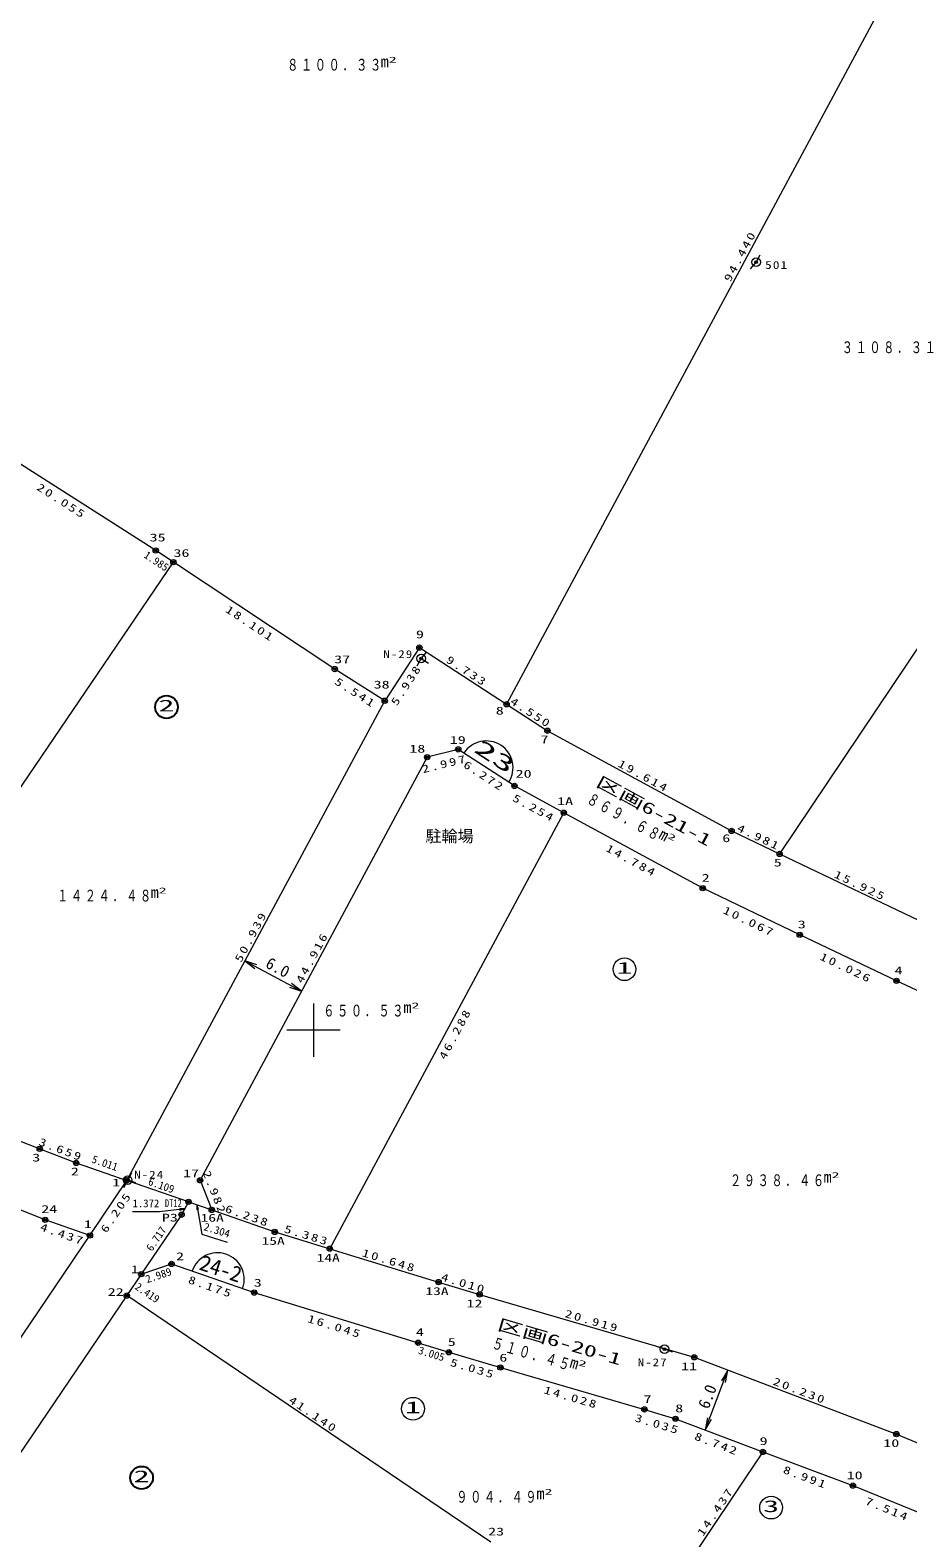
# Model space of a CAD drawing. Units: millimetres at full size, sheet at 1:500. Extents: x 56386042 to 56854500, y 25771750 to 26117216.
# Drawn here: x 56573487 to 56655588, y 25852516 to 25993559 of the extents above; entities that cross this region are included whole.
import ezdxf
from ezdxf.enums import TextEntityAlignment as Align

# ---------------------------------------------------------------- set-up
doc = ezdxf.new("R2010")
doc.units = ezdxf.units.MM
doc.header["$LTSCALE"] = 500
doc.header["$PDMODE"] = 32
doc.header["$PDSIZE"] = 250
doc.layers.add('レイヤ1', color=7, linetype='Continuous', lineweight=13)
doc.layers.add('基準点', color=7, linetype='Continuous', lineweight=13)
doc.styles.add('ＭＳ ゴシック', font='')
doc.styles.get('ＭＳ ゴシック').set_extended_font_data('MS Gothic')

# ---------------------------------------------------------------- blocks, each defined once
blk = doc.blocks.new('open_arrow')
at = {"color": 0, "linetype": 'Continuous', "lineweight": -2}
blk.add_lwpolyline([(7.5, 1.25), (0, 0), (7.5, -1.25)], dxfattribs=at)

msp = doc.modelspace()

# ---------------------------------------------------------------- linework, layer by layer
at = {"layer": 'レイヤ1'}
for p, q in [((56662728, 26013707), (56618058, 25930499)), ((56693238, 25990579), (56643596, 25916497)), ((56585228, 25944884), (56568314, 25955659)), ((56554956, 25896730), (56586883, 25943788)), ((56586883, 25943788), (56585228, 25944884)), ((56601973, 25933791), (56586883, 25943788)), ((56609893, 25935797), (56606651, 25930822)), ((56609893, 25935797), (56618058, 25930499)), ((56606651, 25930822), (56601973, 25933791)), ((56582529, 25885956), (56606651, 25930822)), ((56618058, 25930499), (56621875, 25928022)), ((56621875, 25928022), (56639101, 25918643)), ((56610625, 25925548), (56589385, 25885971)), ((56613533, 25926272), (56610625, 25925548)), ((56618792, 25922855), (56613533, 25926272)), ((56623407.8, 25920345.3), (56618792, 25922855)), ((56601511.5, 25879562.8), (56623407.8, 25920345.3)), ((56636401, 25913292), (56623407.8, 25920345.3)), ((56639101, 25918643), (56643596, 25916497)), ((56643596, 25916497), (56657966, 25909634)), ((56645474, 25908930), (56636401, 25913292)), ((56654527, 25904621), (56645474, 25908930)), ((56671798, 25896566), (56654527, 25904621)), ((56558532, 25895156), (56574378, 25888906)), ((56574892, 25882267), (56556280, 25889609)), ((56574378, 25888906), (56577791, 25887588)), ((56577791, 25887588), (56582529, 25885956)), ((56579079, 25880798), (56582529, 25885956)), ((56588299.5, 25883952.1), (56582529, 25885956)), ((56589385, 25885971), (56590476, 25883196)), ((56585570.4, 25883019.3), (56583070.4, 25883019.3)), ((56587951, 25883303.9), (56585570.4, 25883019.3)), ((56588299.5, 25883952.1), (56587650, 25882744)), ((56588299.5, 25883952.1), (56590476, 25883196)), ((56589089.7, 25883677.6), (56589536, 25880914.4)), ((56590476, 25883196), (56596365, 25881139)), ((56579079, 25880798), (56574892, 25882267)), ((56587650, 25882744), (56583882, 25877183)), ((56536494, 25818007), (56579079, 25880798)), ((56589536, 25880914.4), (56591924.9, 25880177.7)), ((56596365, 25881139), (56601511.5, 25879562.8)), ((56601511.5, 25879562.8), (56611691, 25876439)), ((56583882, 25877183), (56586714, 25878140)), ((56586714, 25878140), (56594438, 25875463)), ((56583882, 25877183), (56582525, 25875180)), ((56611691, 25876439), (56615530, 25875280)), ((56582525, 25875180), (56556836, 25837307)), ((56616586, 25852107), (56582525, 25875180)), ((56594438, 25875463), (56609780, 25870765)), ((56615530, 25875280), (56635608, 25869409)), ((56609780, 25870765), (56612651, 25869878)), ((56612651, 25869878), (56617479, 25868450)), ((56635608, 25869409), (56654517, 25862219)), ((56617479, 25868450), (56630948, 25864528)), ((56630948, 25864528), (56633853, 25863650)), ((56633853, 25863650), (56642027.4, 25860551.2)), ((56654517, 25862219), (56668682, 25856334)), ((56642027.4, 25860551.2), (56633977, 25848567)), ((56642027.4, 25860551.2), (56650449, 25857404)), ((56650449, 25857404), (56657407, 25854568))]:
    msp.add_line(p, q, dxfattribs=at)
at = {"layer": 'レイヤ1', "lineweight": 18}
for p, q in [((56600000, 25902500), (56600000, 25897500)), ((56602500, 25900000), (56597500, 25900000)), ((56587951, 25883303.9), (56587950.9, 25883303.9)), ((56587951, 25883303.9), (56587950.9, 25883303.9)), ((56587951, 25883303.9), (56587950.9, 25883303.9)), ((56589089.7, 25883677.6), (56589089.7, 25883677.5)), ((56589089.7, 25883677.6), (56589089.7, 25883677.5)), ((56589089.7, 25883677.6), (56589089.7, 25883677.5))]:
    msp.add_line(p, q, dxfattribs=at)
at = {"layer": 'レイヤ1'}
for centre, radius in [((56585228, 25944884), 250), ((56586883, 25943788), 250), ((56609893, 25935797), 250), ((56601973, 25933791), 250), ((56606651, 25930822), 250), ((56618058, 25930499), 250), ((56621875, 25928022), 250), ((56610625, 25925548), 250), ((56613533, 25926272), 250), ((56618792, 25922855), 250), ((56623407.8, 25920345.3), 250), ((56639101, 25918643), 250), ((56643596, 25916497), 250), ((56636401, 25913292), 250), ((56645474, 25908930), 250), ((56629079.7, 25905706.7), 1060.7), ((56654527, 25904621), 250), ((56574378, 25888906), 250), ((56577791, 25887588), 250), ((56582529, 25885956), 250), ((56589385, 25885971), 250), ((56587650, 25882744), 250), ((56588299.5, 25883952.1), 250), ((56590476, 25883196), 250), ((56574892, 25882267), 250), ((56579079, 25880798), 250), ((56596365, 25881139), 250), ((56601511.5, 25879562.8), 250), ((56583882, 25877183), 250), ((56586714, 25878140), 250), ((56611691, 25876439), 250), ((56582525, 25875180), 250), ((56594438, 25875463), 250), ((56615530, 25875280), 250), ((56609780, 25870765), 250), ((56612651, 25869878), 250), ((56635608, 25869409), 250), ((56617479, 25868450), 250), ((56609298.6, 25864594.1), 1060.7), ((56630948, 25864528), 250), ((56633853, 25863650), 250), ((56654517, 25862219), 250), ((56642027.4, 25860551.2), 250), ((56650449, 25857404), 250), ((56642797.3, 25855344.8), 1060.7)]:
    msp.add_circle(centre, radius, dxfattribs=at)
at = {"layer": 'レイヤ1', "lineweight": 25}
for centre in [(56586235.7, 25930240.7), (56583910.2, 25858143.2)]:
    msp.add_circle(centre, 1060.7, dxfattribs=at)
at = {"layer": 'レイヤ1', "lineweight": 18}
for centre, start, end in [((56616159.2, 25924565.7), 326.98647, 146.98647), ((56591015.6, 25876682.7), 341.61103, 161.61103)]:
    msp.add_arc(centre, 2500, start, end, dxfattribs=at)
at = {"layer": 'レイヤ1'}
for p in [(56585228, 25944884), (56586883, 25943788), (56609893, 25935797), (56601973, 25933791), (56606651, 25930822), (56618058, 25930499), (56621875, 25928022), (56610625, 25925548), (56613533, 25926272), (56618792, 25922855), (56623407.8, 25920345.3), (56639101, 25918643), (56643596, 25916497), (56636401, 25913292), (56645474, 25908930), (56654527, 25904621), (56574378, 25888906), (56577791, 25887588), (56582529, 25885956), (56589385, 25885971), (56587650, 25882744), (56588299.5, 25883952.1), (56590476, 25883196), (56574892, 25882267), (56579079, 25880798), (56596365, 25881139), (56601511.5, 25879562.8), (56583882, 25877183), (56586714, 25878140), (56611691, 25876439), (56582525, 25875180), (56594438, 25875463), (56615530, 25875280), (56609780, 25870765), (56612651, 25869878), (56635608, 25869409), (56617479, 25868450), (56630948, 25864528), (56633853, 25863650), (56654517, 25862219), (56642027.4, 25860551.2), (56650449, 25857404)]:
    msp.add_point(p, dxfattribs=at)
at = {"layer": '基準点'}
for p, q in [((56640880.5, 25971241.7), (56641396.9, 25971852.7)), ((56641396.9, 25971852.7), (56641781.4, 25972554.3)), ((56610067, 25934782.4), (56610583.4, 25935393.5)), ((56609674.7, 25934085.2), (56610067, 25934782.4)), ((56610067, 25934782.4), (56610739.2, 25934348.8)), ((56593567.7, 25906487.6), (56598868.9, 25903642.6)), ((56581832.1, 25886154.5), (56582612.1, 25885976.8)), ((56582612.1, 25885976.8), (56582233.7, 25885272)), ((56582612.1, 25885976.8), (56583004.3, 25886674.1)), ((56583375.2, 25885736.6), (56582612.1, 25885976.8)), ((56632828.3, 25870170.6), (56632065.2, 25870410.8)), ((56633574.1, 25869881.3), (56632828.3, 25870170.6)), ((56636629.9, 25862597.7), (56638763.6, 25868209.1))]:
    msp.add_line(p, q, dxfattribs=at)
for centre in [(56641397, 25971853), (56610067, 25934782), (56582612, 25885977), (56632828, 25870171)]:
    msp.add_circle(centre, 400, dxfattribs=at)
for p in [(56641397, 25971853), (56610067, 25934782), (56582612, 25885977), (56632828, 25870171)]:
    msp.add_point(p, dxfattribs=at)

# ---------------------------------------------------------------- block references
at = {"layer": 'レイヤ1', "lineweight": 18, "xscale": 62.8, "yscale": 62.8}
for p, rotation in [((56587951, 25883303.9), 186.8), ((56589089.7, 25883677.6), 279.2)]:
    msp.add_blockref('open_arrow', p, dxfattribs=dict(at, rotation=rotation))
at = {"layer": '基準点', "xscale": 155, "yscale": 155}
for p, rotation in [((56593567.7, 25906487.6), 331.8), ((56598868.9, 25903642.6), 151.8), ((56638763.6, 25868209.1), 249.2), ((56636629.9, 25862597.7), 69.2)]:
    msp.add_blockref('open_arrow', p, dxfattribs=dict(at, rotation=rotation))

# ---------------------------------------------------------------- texts
at = {"layer": 'レイヤ1', "style": 'ＭＳ ゴシック'}
for s, height, p in [('m', 1100, (56606275.5, 25989756.1)), ('駐輪場', 1100, (56610469.2, 25917276.6)), ('m', 1100, (56584759.4, 25912030.6)), ('m', 1100, (56608404.2, 25901271.5)), ('m', 1100, (56647702.8, 25885402.5)), ('1.372', 733.1, (56583070.4, 25883219.3)), ('m', 1100, (56620855, 25855790))]:
    msp.add_text(s, height=height, dxfattribs=at).set_placement(p, align=Align.BOTTOM_LEFT)
for s, height, width, p in [('2', 549.9, 2, (56607025.5, 25990356.1)), ('35', 733.1, 1.5, (56584660.4, 25945509.9)), ('36', 733.1, 1.5, (56586892, 25944056.9)), ('9', 733.1, 1.5, (56609572.5, 25936450.4)), ('37', 733.1, 1.5, (56601927.1, 25934114.8)), ('38', 733.1, 1.5, (56605616.5, 25931750)), ('2', 1100, 2, (56585485.7, 25929490.7)), ('8', 733.1, 1.5, (56617043.6, 25929311.8)), ('18', 733.1, 1.5, (56608953.6, 25925749.7)), ('19', 733.1, 1.5, (56612738.7, 25926569.9)), ('7', 733.1, 1.5, (56621229.6, 25926635.8)), ('20', 733.1, 1.5, (56618897.1, 25923411)), ('1A', 733.1, 1.5, (56622779.6, 25920842.7)), ('6', 733.1, 1.5, (56638231.7, 25917380.5)), ('5', 733.1, 1.5, (56643045.9, 25915103.8)), ('2', 733.1, 1.5, (56636306.7, 25913672)), ('2', 549.9, 2, (56585509.4, 25912630.6)), ('3', 733.1, 1.5, (56645295.2, 25909317.1)), ('1', 1100, 2, (56628329.7, 25904956.7)), ('4', 733.1, 1.5, (56654348.2, 25905008.1)), ('2', 549.9, 2, (56609154.2, 25901871.5)), ('3', 733.1, 1.5, (56573683.6, 25887502.9)), ('2', 733.1, 1.5, (56577293.6, 25886201.4)), ('1', 733.1, 1.5, (56581164.1, 25885168.7)), ('17', 733.1, 1.5, (56587788.8, 25886033.2)), ('2', 549.9, 2, (56648452.8, 25886002.5)), ('24', 733.1, 1.5, (56574529, 25882685.7)), ('DT12', 733.1, 0.75, (56586096, 25883239)), ('1', 733.1, 1.5, (56578512.5, 25881273.5)), ('P3', 733.1, 1.5, (56585807, 25881889.7)), ('16A', 733.1, 1.45, (56589431.1, 25881869.6)), ('15A', 733.1, 1.45, (56595135.4, 25879710.1)), ('2', 733.1, 1.5, (56587139.3, 25878270)), ('14A', 733.1, 1.45, (56600282, 25878133.9)), ('1', 733.1, 1.5, (56582905, 25877048.8)), ('22', 733.1, 1.5, (56580742.2, 25874930.5)), ('3', 733.1, 1.5, (56594408.1, 25875792.2)), ('13A', 733.1, 1.45, (56610461.4, 25875010.1)), ('12', 733.1, 1.5, (56614300.4, 25873851.1)), ('4', 733.1, 1.5, (56609575.3, 25871179.6)), ('5', 733.1, 1.5, (56612547.9, 25870251.9)), ('6', 733.1, 1.5, (56617375.9, 25868783.3)), ('11', 733.1, 1.5, (56634378.4, 25867980.1)), ('1', 1100, 2, (56608548.6, 25863844.1)), ('7', 733.1, 1.5, (56630865.2, 25864901.9)), ('8', 733.1, 1.5, (56633831.2, 25864044.2)), ('9', 733.1, 1.5, (56641720.6, 25860979.2)), ('10', 733.1, 1.5, (56653287.4, 25860790.1)), ('2', 1100, 2, (56583160.2, 25857393.2)), ('10', 733.1, 1.5, (56649865, 25857782)), ('2', 549.9, 2, (56621605, 25856390)), ('3', 1100, 2, (56642047.3, 25854594.8)), ('23', 733.1, 1.5, (56616325.1, 25852517.3))]:
    msp.add_text(s, height=height, dxfattribs=dict(at, width=width)).set_placement(p, align=Align.BOTTOM_LEFT)
for s, height, rotation, p in [('1.985', 733.1, 326.486, (56583931.9, 25944090.1)), ('m', 1100, 331.433, (56632037.3, 25917705.7)), ('5.011', 733.1, 340.994, (56579106.9, 25887429.9)), ('6.109', 733.1, 340.85, (56584388.5, 25885348.3)), ('6.717', 733.1, 55.879, (56585063.2, 25879133.5)), ('2.304', 733.1, 342.86, (56589594.9, 25881105.6)), ('24-2', 1466, 341.611, (56589066.6, 25877217.3)), ('2.989', 733.1, 18.671, (56584498, 25876124.5)), ('2.419', 733.1, 325.883, (56583088.6, 25875655.4)), ('3.005', 733.1, 342.831, (56609667, 25869544)), ('m', 1100, 343.701, (56623797.1, 25868148.8))]:
    msp.add_text(s, height=height, rotation=rotation, dxfattribs=at).set_placement(p, align=Align.BOTTOM_LEFT)
for s, height, rotation, width, p in [('23', 1466, 326.986, 2, (56614644.5, 25925735.4)), ('区画6-21-1', 1100, 331.433, 1.6, (56626167.7, 25922609.5)), ('2', 549.9, 331.433, 2, (56632982.9, 25917874)), ('区画6-20-1', 1100, 343.701, 1.6, (56617019.5, 25871693.5)), ('2', 549.9, 343.701, 2, (56624685.4, 25868514.2))]:
    msp.add_text(s, height=height, rotation=rotation, dxfattribs=dict(at, width=width)).set_placement(p, align=Align.BOTTOM_LEFT)
at = {"layer": 'レイヤ1', "char_height": 1100, "attachment_point": 7, "style": 'ＭＳ ゴシック'}
for s, insert in [('\\T1.23;\\W0.7;８１００．３３', (56597525.5, 25989756.1)), ('\\T1.23;\\W0.7;３１０８．３１', (56649405.9, 25963328)), ('\\T1.23;\\W0.7;１４２４．４８', (56576009.4, 25912030.6)), ('\\T1.23;\\W0.7;６５０．５３', (56600904.2, 25901271.5)), ('\\T1.23;\\W0.7;２９３８．４６', (56638952.8, 25885402.5)), ('\\T1.23;\\W0.7;９０４．４９', (56613355, 25855790))]:
    msp.add_mtext(s, dxfattribs=dict(at, insert=insert))
at = {"layer": 'レイヤ1', "attachment_point": 7, "style": 'ＭＳ ゴシック'}
for s, insert, char_height, rotation in [('\\T1.3;\\W1.35;94.440', (56638995.7, 25969941.1), 733.1, 61.771), ('\\T1.3;\\W1.35;20.055', (56574017.8, 25950602.6), 733.1, 327.501), ('\\T1.3;\\W1.35;18.101', (56591681.1, 25939169.8), 733.1, 326.476), ('\\T1.29;\\W1.35;5.938', (56607800.9, 25930291.9), 733.1, 56.909), ('\\T1.29;\\W1.35;9.733', (56612322.7, 25934458.8), 733.1, 327.022), ('\\T1.29;\\W1.35;5.541', (56601895.9, 25932418.6), 733.1, 327.598), ('\\T1.29;\\W1.35;4.550', (56618313.8, 25930571.4), 733.1, 327.019), ('\\T1.29;\\W1.35;2.997', (56610247.5, 25924035), 733.1, 13.981), ('\\T1.3;\\W1.35;19.614', (56628388, 25924703.6), 733.1, 331.433), ('\\T1.29;\\W1.35;6.272', (56613933.4, 25924653.1), 733.1, 326.986), ('\\T1.29;\\W1.35;5.254', (56618529.1, 25921488.3), 733.1, 331.466), ('\\T1.23;\\W0.7;８６９．６８', (56625450.4, 25921292.1), 1100, 331.433), ('\\T1.29;\\W1.35;4.981', (56639539.6, 25918655.2), 733.1, 334.479), ('\\T1.3;\\W1.35;14.784', (56627255.2, 25916788.1), 733.1, 331.505), ('\\T1.3;\\W1.35;15.925', (56648611.3, 25914323.4), 733.1, 334.471), ('\\T1.3;\\W1.35;10.067', (56638223.6, 25910975.5), 733.1, 334.323), ('\\T1.3;\\W1.35;50.939', (56593230, 25906281.8), 733.1, 61.736), ('\\T1.3;\\W1.35;44.916', (56598963.4, 25904320.1), 733.1, 61.779), ('\\T1.3;\\W1.35;10.026', (56647281.7, 25906631.5), 733.1, 334.547), ('\\T1.3;\\W1.35;46.288', (56612334.3, 25897183.8), 733.1, 61.769), ('\\T1.29;\\W1.35;3.659', (56574212.7, 25889269.5), 733.1, 338.885), ('\\T1.29;\\W1.35;2.982', (56589604.2, 25886688), 733.1, 291.462), ('\\T1.29;\\W1.35;6.205', (56580633.9, 25880964.3), 733.1, 56.223), ('\\T1.29;\\W1.35;6.238', (56591650.5, 25883004.5), 733.1, 340.746), ('\\T1.29;\\W1.35;4.437', (56574348.6, 25881294), 733.1, 340.667), ('\\T1.29;\\W1.35;5.383', (56597187.2, 25881095.8), 733.1, 342.972), ('\\T1.3;\\W1.35;10.648', (56604467.5, 25878864.5), 733.1, 342.94), ('\\T1.29;\\W1.35;8.175', (56588198.8, 25876355.4), 733.1, 340.885), ('\\T1.29;\\W1.35;4.010', (56611861.6, 25876595), 733.1, 343.201), ('\\T1.3;\\W1.35;16.045', (56599367.2, 25872698.6), 733.1, 342.974), ('\\T1.3;\\W1.35;20.919', (56623441, 25873171.7), 733.1, 343.701), ('\\T1.23;\\W0.7;５１０．４５', (56616598.6, 25870253.8), 1100, 343.701), ('\\T1.29;\\W1.35;5.035', (56612710.9, 25868608.9), 733.1, 343.523), ('\\T1.3;\\W1.35;20.230', (56642907.5, 25866858.3), 733.1, 339.181), ('\\T1.3;\\W1.35;14.028', (56621477.7, 25866035.8), 733.1, 343.765), ('\\T1.3;\\W1.35;41.140', (56597597.9, 25865211.2), 733.1, 325.886), ('\\T1.29;\\W1.35;3.035', (56629982.2, 25863425.9), 733.1, 343.183), ('\\T1.29;\\W1.35;8.742', (56635551.2, 25861722.9), 733.1, 339.239), ('\\T1.29;\\W1.35;8.991', (56643851, 25858588.6), 733.1, 339.509), ('\\T1.3;\\W1.35;14.437', (56636442.1, 25852595.4), 733.1, 56.109), ('\\T1.29;\\W1.35;7.514', (56651530.4, 25855667.4), 733.1, 337.825)]:
    msp.add_mtext(s, dxfattribs=dict(at, insert=insert, char_height=char_height, rotation=rotation))
at = {"layer": '基準点', "style": 'ＭＳ ゴシック'}
for rotation, p in [(331.779, (56595250.7, 25905641.2)), (69.181, (56637250.2, 25864369.6))]:
    msp.add_text('6.0', height=1100, rotation=rotation, dxfattribs=at).set_placement(p, align=Align.BOTTOM_LEFT)
at = {"layer": '基準点', "char_height": 733.1, "attachment_point": 7, "style": 'ＭＳ ゴシック'}
for s, insert in [('\\T1.16;\\W1.25;501', (56642232.3, 25971211.4)), ('\\T1.17;\\W1.2;N-29', (56606525.9, 25934803.5)), ('\\T1.17;\\W1.2;N-24', (56583224.5, 25886122.9)), ('\\T1.17;\\W1.2;N-27', (56630320.4, 25868571.1))]:
    msp.add_mtext(s, dxfattribs=dict(at, insert=insert))

doc.saveas('drawing.dxf')
